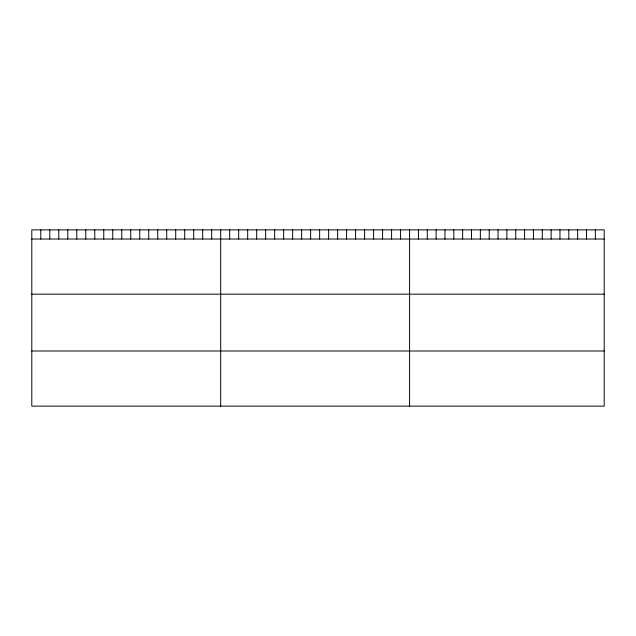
<?xml version="1.0" encoding="UTF-8"?>
<svg xmlns="http://www.w3.org/2000/svg" width="636" height="636" viewBox="0 0 636 636"><rect width="100%" height="100%" fill="white"/><g stroke="black" fill="none" stroke-linecap="round" stroke-linejoin="round"><path stroke-width="0.95" d="M604.2 239.033L604.2 406.134L31.8 406.134L31.8 229.866L604.2 229.866L604.2 239.033L31.8 239.033M31.8 294.174L604.2 294.174M31.8 350.993L604.2 350.993M595.352 229.866L595.352 239.033M586.511 229.866L586.511 239.033M577.663 229.866L577.663 239.033M568.815 229.866L568.815 239.033M559.966 229.866L559.966 239.033M551.126 229.866L551.126 239.033M542.277 229.866L542.277 239.033M533.429 229.866L533.429 239.033M524.581 229.866L524.581 239.033M515.74 229.866L515.74 239.033M506.892 229.866L506.892 239.033M498.044 229.866L498.044 239.033M489.203 229.866L489.203 239.033M480.355 229.866L480.355 239.033M471.507 229.866L471.507 239.033M462.658 229.866L462.658 239.033M453.818 229.866L453.818 239.033M444.969 229.866L444.969 239.033M436.121 229.866L436.121 239.033M427.273 229.866L427.273 239.033M418.432 229.866L418.432 239.033M409.584 229.866L409.584 406.134M400.593 229.866L400.593 239.033M391.593 229.866L391.593 239.033M382.602 229.866L382.602 239.033M373.602 229.866L373.602 239.033M364.611 229.866L364.611 239.033M355.611 229.866L355.611 239.033M346.62 229.866L346.62 239.033M337.629 229.866L337.629 239.033M328.629 229.866L328.629 239.033M319.638 229.866L319.638 239.033M310.638 229.866L310.638 239.033M301.647 229.866L301.647 239.033M292.647 229.866L292.647 239.033M283.656 229.866L283.656 239.033M274.665 229.866L274.665 239.033M265.665 229.866L265.665 239.033M256.674 229.866L256.674 239.033M247.674 229.866L247.674 239.033M238.683 229.866L238.683 239.033M229.683 229.866L229.683 239.033M220.692 229.866L220.692 406.134M211.701 229.866L211.701 239.033M202.701 229.866L202.701 239.033M193.71 229.866L193.71 239.033M184.71 229.866L184.71 239.033M175.719 229.866L175.719 239.033M166.719 229.866L166.719 239.033M157.728 229.866L157.728 239.033M148.737 229.866L148.737 239.033M139.737 229.866L139.737 239.033M130.746 229.866L130.746 239.033M121.746 229.866L121.746 239.033M112.755 229.866L112.755 239.033M103.755 229.866L103.755 239.033M94.764 229.866L94.764 239.033M85.773 229.866L85.773 239.033M76.773 229.866L76.773 239.033M67.782 229.866L67.782 239.033M58.782 229.866L58.782 239.033M49.791 229.866L49.791 239.033M40.791 229.866L40.791 239.033"/></g></svg>
